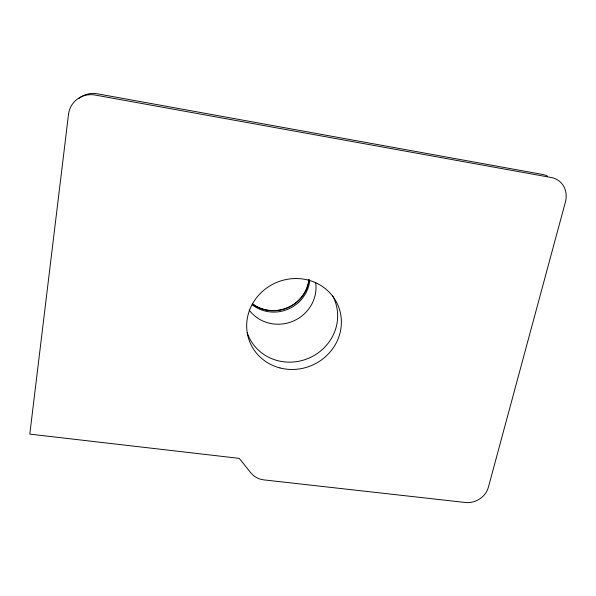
<?xml version="1.0" encoding="UTF-8"?>
<svg xmlns="http://www.w3.org/2000/svg" width="596" height="596" viewBox="0 0 596 596"><rect width="100%" height="100%" fill="white"/><g stroke="black" fill="none" stroke-linecap="round" stroke-linejoin="round"><path stroke-width="0.89" d="M309.086 279.695A35.224 33.853 -22.6 0 1 287.719 307.827A35.224 33.853 -22.6 0 1 252.555 304.049M308.959 279.464A35.194 33.823 -22.6 0 1 287.607 307.581A35.194 33.823 -22.6 0 1 252.48 303.804M309.726 280.835A35.402 34.002 -22.6 0 1 287.831 309.279A35.402 34.002 -22.6 0 1 252.212 304.772M315.642 282.348A37.026 35.417 -22.7 0 1 292.837 321.266A37.026 35.417 -22.7 0 1 249.15 310.024M78.717 98.638A23.728 22.566 43.3 0 1 97.297 93.796L542.621 174.457A21.441 19.251 -53.3 0 1 547.463 176.066M332.486 295.616A46.667 44.134 -22.8 0 1 308.996 358.092A46.667 44.134 -22.8 0 1 247.198 332.628M68.503 114.365L29.8 434.119L239.249 458.369L250.938 472.978A20.383 18.342 -15.7 0 0 263.961 479.899L465.483 502.502A19.579 16.934 -30 0 0 488.392 487.223L565.418 201.977A21.955 19.653 -53 0 0 551.278 177.519L95.218 95.055A24.339 23.14 42.9 0 0 68.503 114.365M280.023 367.955A47.754 45.05 -22.8 0 0 340.219 312.095A47.754 45.05 -22.8 0 0 261.86 291.951A47.754 45.05 -22.8 0 0 280.023 367.955"/></g></svg>
